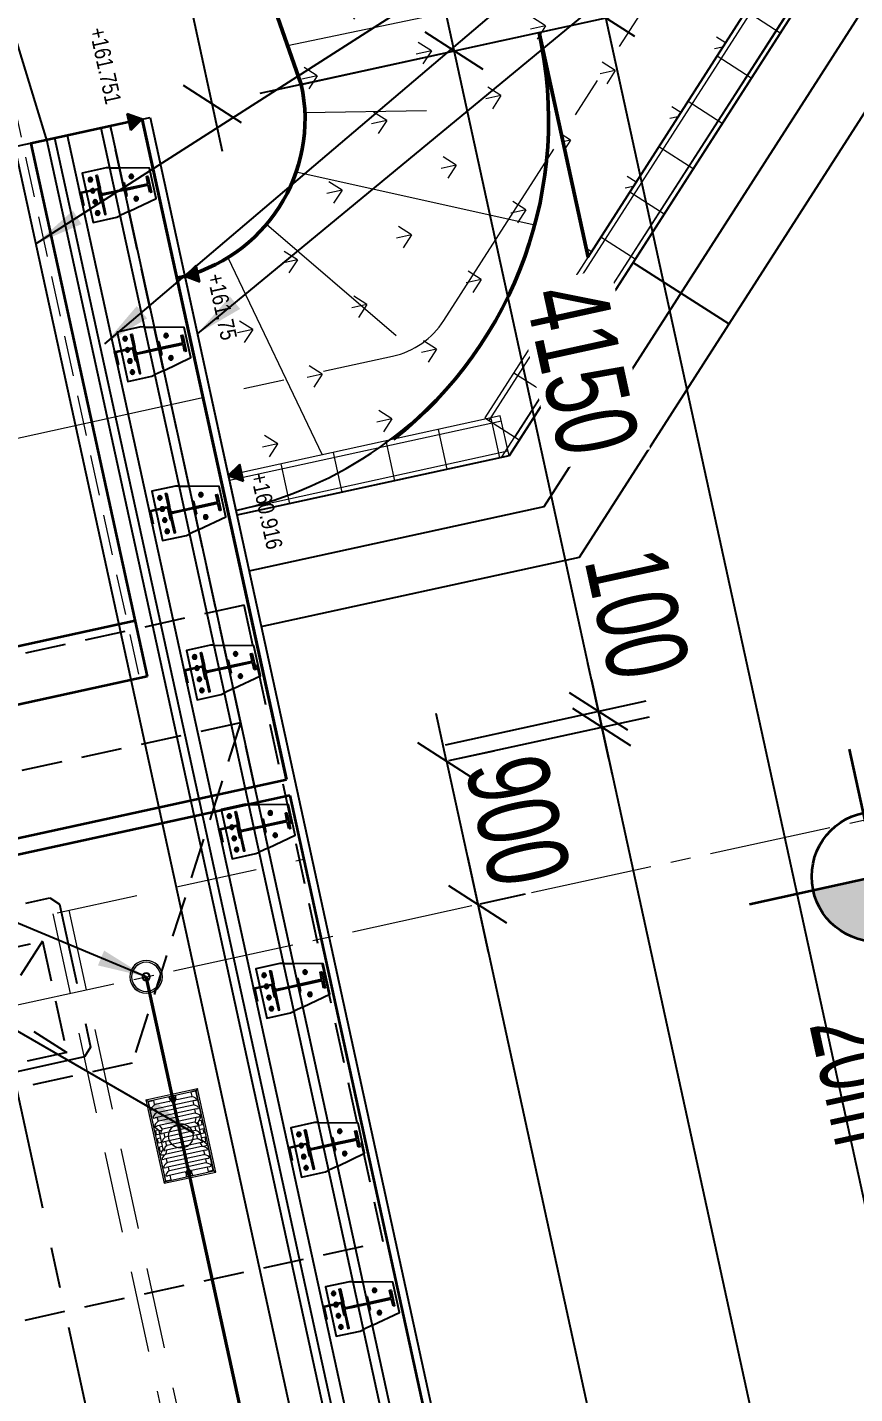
# Model space of a CAD drawing. Header units: metres. Extents: x 8416582 to 8417409, y 5771873 to 5772737.
# Drawn here: x 8416705.96 to 8416711.04, y 5772255.59 to 5772263.98 of the extents above; entities that cross this region are included whole.
import ezdxf
from ezdxf.enums import TextEntityAlignment as Align

# ---------------------------------------------------------------- set-up
doc = ezdxf.new("R2010")
doc.units = ezdxf.units.M
doc.header["$PDSIZE"] = 0.05
for name, pattern in [('CENTER', [2, 1.25, -0.25, 0.25, -0.25]), ('CENTER2', [1.125, 0.75, -0.125, 0.125, -0.125]), ('DASHED', [0.75, 0.5, -0.25]), ('HIDDEN', [0.375, 0.25, -0.125])]:
    doc.linetypes.add(name, pattern=pattern)
for name, color, linetype in [('00RysOpi-T', 2, 'Continuous'), ('AII_M_balustrady', 8, 'Continuous'), ('AII_M_bariery', 8, 'Continuous'), ('AII_M_konstrukcja beton', 3, 'Continuous'), ('AII_M_krawężnik', 9, 'Continuous'), ('AII_M_osie główne', 8, 'CENTER'), ('AII_M_podpory', 1, 'Continuous')]:
    doc.layers.add(name, color=color, linetype=linetype)
for name, color, linetype, lineweight in [('AII_D_skarpa', 62, 'Continuous', 50), ('AII_M_geologia', 1, 'Continuous', 25), ('AII_M_konstrukcja 0.09', 6, 'Continuous', 9), ('AII_M_konstrukcja 0.18', 9, 'Continuous', 18), ('AII_M_konstrukcja 0.25', 1, 'Continuous', 25), ('AII_M_konstrukcja 0.35', 2, 'Continuous', 35), ('AII_M_kreskowanie', 8, 'Continuous', 0), ('AII_M_odwodnienie', 8, 'Continuous', 9), ('AII_M_opisy rzedne', 1, 'Continuous', 25), ('AII_M_opisy wymiary', 1, 'Continuous', 25), ('AII_M_osie glowne', 9, 'CENTER2', 18), ('AII_M_robocza', 42, 'Continuous', 30), ('AII_M_skarpy', 9, 'Continuous', 18), ('AII_M_wymiary', 1, 'Continuous', 25), ('AII_M_wyposazenie', 1, 'Continuous', 25)]:
    doc.layers.add(name, color=color, linetype=linetype, lineweight=lineweight)
doc.layers.add('AII_M_opisy rzedne skarpy', color=6, linetype='Continuous', plot=False)
doc.layers.add('AII_M_przedmiar', color=1, linetype='Continuous', plot=False)
doc.styles.add('CDMSTYLE', font='CDMSIMPL.shx', dxfattribs={"width": 0.7, "bigfont": 'CDMBIGPL.shx'})
doc.linetypes.add('OGRODZENIE1', pattern='A,6.35,-2.54,[133,ltypeshp.shx,S=2.54,R=0,X=-2.54,Y=0],-2.54,25.4', length=36.83)
doc.dimstyles.new('CDM-ME200MM', dxfattribs={"dimscale": 0.2, "dimtxt": 2.5, "dimasz": 1.5, "dimexe": 1.5, "dimexo": 5, "dimgap": 0.5, "dimtad": 1, "dimdec": 0, "dimlfac": 1000, "dimrnd": 1, "dimzin": 9, "dimtxsty": 'CDMSTYLE', "dimblk": 'OBLIQUE', "dimcen": 2.5, "dimdle": 1.5, "dimclrd": 9, "dimclre": 9, "dimclrt": 1, "dimadec": 1, "dimazin": 2, "dimtfac": 1, "dimtdec": 0, "dimtix": 1, "dimtmove": 2, "dimatfit": 3, "dimfxl": 1, "dimtvp": 1, "dimtolj": 1, "dimtzin": 0, "dimlwd": 25, "dimlwe": 25, "dimarcsym": 0})
doc.dimstyles.new('CDM-ME200MM$7', dxfattribs={"dimscale": 0.2, "dimtxt": 2.5, "dimasz": 1.5, "dimexe": 1.5, "dimexo": 5, "dimgap": 0.5, "dimtad": 1, "dimdec": 0, "dimlfac": 1000, "dimrnd": 1, "dimzin": 9, "dimtxsty": 'CDMSTYLE', "dimblk": 'OBLIQUE', "dimcen": 2.5, "dimdle": 1.5, "dimclrd": 9, "dimclre": 9, "dimclrt": 1, "dimadec": 1, "dimazin": 2, "dimtfac": 1, "dimtdec": 0, "dimtix": 1, "dimtmove": 2, "dimatfit": 3, "dimfxl": 1, "dimtvp": 1, "dimtolj": 1, "dimtzin": 0, "dimlwd": 25, "dimlwe": 25, "dimarcsym": 0})

# ---------------------------------------------------------------- blocks, each defined once
blk = doc.blocks.new('_OBLIQUE')
at = {"color": 0, "linetype": 'ByBlock'}
blk.add_line((-0.5, -0.5), (0.5, 0.5), dxfattribs=at)
blk = doc.blocks.new('*D64')
at = {"layer": 'AII_M_opisy wymiary', "color": 9, "lineweight": 25, "transparency": 16777216}
for p, q in [((8416708.5338, 5772259.4703), (8416708.4698, 5772259.7634)), ((8416708.5485, 5772259.4735), (8416708.8269, 5772259.5343)), ((8416708.5338, 5772259.4703), (8416708.7258, 5772258.591)), ((8416708.7258, 5772258.591), (8416708.7898, 5772258.2979)), ((8416708.7405, 5772258.5942), (8416709.0189, 5772258.655))]:
    blk.add_line(p, q, dxfattribs=at)
at = {"layer": 'Defpoints', "color": 0, "lineweight": 25, "transparency": 16777216}
for p in [(8416707.5715, 5772259.2601, 0), (8416708.7258, 5772258.591), (8416707.7636, 5772258.3808)]:
    blk.add_point(p, dxfattribs=at)
at = {"layer": 'AII_M_opisy wymiary', "color": 9, "lineweight": 25, "transparency": 16777216, "xscale": 0.3, "yscale": 0.3, "zscale": 0.3}
for p, rotation in [((8416708.5338, 5772259.4703), 282.3200789319986), ((8416708.7258, 5772258.591), 102.3200789319986)]:
    blk.add_blockref('_OBLIQUE', p, dxfattribs=dict(at, rotation=rotation))
at = {"layer": 'AII_M_opisy wymiary', "color": 1, "lineweight": 25, "transparency": 16777216, "insert": (8416708.9717, 5772259.1053), "char_height": 0.5, "attachment_point": 5, "rotation": 282.32008, "style": 'CDMSTYLE'}
blk.add_mtext('\\A1;900', dxfattribs=at)
blk = doc.blocks.new('*D65')
at = {"layer": 'AII_M_opisy wymiary', "color": 9, "lineweight": 25, "transparency": 16777216}
for p, q in [((8416708.6618, 5772258.8841), (8416714.3375, 5772232.8967)), ((8416708.7405, 5772258.5942), (8416709.0189, 5772258.655)), ((8416714.2882, 5772233.193), (8416714.5666, 5772233.2538))]:
    blk.add_line(p, q, dxfattribs=at)
at = {"layer": 'Defpoints', "color": 0, "lineweight": 25, "transparency": 16777216}
for p in [(8416707.7636, 5772258.3808), (8416714.2735, 5772233.1897), (8416713.3113, 5772232.9796)]:
    blk.add_point(p, dxfattribs=at)
at = {"layer": 'AII_M_opisy wymiary', "color": 9, "lineweight": 25, "transparency": 16777216, "xscale": 0.3, "yscale": 0.3, "zscale": 0.3}
for p, rotation in [((8416708.7258, 5772258.591), 102.3200789319986), ((8416714.2735, 5772233.1897), 282.3200789319986)]:
    blk.add_blockref('_OBLIQUE', p, dxfattribs=dict(at, rotation=rotation))
at = {"layer": 'AII_M_opisy wymiary', "color": 1, "lineweight": 25, "transparency": 16777216, "insert": (8416711.8416, 5772245.9651), "char_height": 0.5, "attachment_point": 5, "rotation": 282.32008, "style": 'CDMSTYLE'}
blk.add_mtext('\\A1;26000', dxfattribs=at)
blk = doc.blocks.new('*D68')
at = {"layer": 'AII_M_opisy wymiary', "color": 9, "lineweight": 25, "transparency": 16777216}
for p, q in [((8416709.4236, 5772259.9717), (8416721.0311, 5772206.8245)), ((8416708.5485, 5772259.4735), (8416709.7807, 5772259.7426)), ((8416720.028, 5772206.9124), (8416721.2602, 5772207.1816))]:
    blk.add_line(p, q, dxfattribs=at)
at = {"layer": 'Defpoints', "color": 0, "lineweight": 25, "transparency": 16777216}
for p in [(8416707.5715, 5772259.2601), (8416720.9671, 5772207.1176), (8416719.051, 5772206.6991)]:
    blk.add_point(p, dxfattribs=at)
at = {"layer": 'AII_M_opisy wymiary', "color": 9, "lineweight": 25, "transparency": 16777216, "xscale": 0.3, "yscale": 0.3, "zscale": 0.3}
for p, rotation in [((8416709.4876, 5772259.6786), 102.3200789319986), ((8416720.9671, 5772207.1176), 282.3200789319986)]:
    blk.add_blockref('_OBLIQUE', p, dxfattribs=dict(at, rotation=rotation))
at = {"layer": 'AII_M_opisy wymiary', "color": 1, "lineweight": 25, "transparency": 16777216, "insert": (8416715.5693, 5772233.4728), "char_height": 0.5, "attachment_point": 5, "rotation": 282.32008, "style": 'CDMSTYLE'}
blk.add_mtext('\\A1;LC=53800', dxfattribs=at)
blk = doc.blocks.new('*D69')
at = {"layer": 'AII_M_opisy wymiary', "color": 9, "lineweight": 25, "transparency": 16777216}
for p, q in [((8416709.4663, 5772259.7763), (8416709.4023, 5772260.0694)), ((8416708.5272, 5772259.5712), (8416709.7594, 5772259.8403)), ((8416709.4663, 5772259.7763), (8416709.4876, 5772259.6786)), ((8416708.5485, 5772259.4735), (8416709.7807, 5772259.7426)), ((8416709.4876, 5772259.6786), (8416709.5517, 5772259.3855))]:
    blk.add_line(p, q, dxfattribs=at)
at = {"layer": 'Defpoints', "color": 0, "lineweight": 25, "transparency": 16777216}
for p in [(8416709.4876, 5772259.6786), (8416707.5502, 5772259.3578, 0), (8416707.5715, 5772259.2601, 0)]:
    blk.add_point(p, dxfattribs=at)
at = {"layer": 'AII_M_opisy wymiary', "color": 9, "lineweight": 25, "transparency": 16777216, "xscale": 0.3, "yscale": 0.3, "zscale": 0.3}
for p, rotation in [((8416709.4663, 5772259.7763), 282.3200789319986), ((8416709.4876, 5772259.6786), 102.3200789319986)]:
    blk.add_blockref('_OBLIQUE', p, dxfattribs=dict(at, rotation=rotation))
at = {"layer": 'AII_M_opisy wymiary', "color": 1, "lineweight": 25, "transparency": 16777216, "insert": (8416709.7035, 5772260.3744), "char_height": 0.5, "attachment_point": 5, "rotation": 282.32008, "style": 'CDMSTYLE'}
blk.add_mtext('\\A1;100', dxfattribs=at)
blk = doc.blocks.new('*D70')
at = {"layer": 'AII_M_opisy wymiary', "color": 9, "lineweight": 25, "transparency": 16777216}
for p, q in [((8416709.5303, 5772259.4832), (8416708.5168, 5772264.1238)), ((8416707.6417, 5772263.6256), (8416708.8739, 5772263.8947)), ((8416708.5272, 5772259.5712), (8416709.7594, 5772259.8403))]:
    blk.add_line(p, q, dxfattribs=at)
at = {"layer": 'Defpoints', "color": 0, "lineweight": 25, "transparency": 16777216}
for p in [(8416708.5808, 5772263.8307), (8416706.6647, 5772263.4122), (8416707.5502, 5772259.3578, 0)]:
    blk.add_point(p, dxfattribs=at)
at = {"layer": 'AII_M_opisy wymiary', "color": 9, "lineweight": 25, "transparency": 16777216, "xscale": 0.3, "yscale": 0.3, "zscale": 0.3}
for p, rotation in [((8416708.5808, 5772263.8307), 102.3200789319986), ((8416709.4663, 5772259.7763), 282.3200789319986)]:
    blk.add_blockref('_OBLIQUE', p, dxfattribs=dict(at, rotation=rotation))
at = {"layer": 'AII_M_opisy wymiary', "color": 1, "lineweight": 25, "transparency": 16777216, "insert": (8416709.3655, 5772261.8782), "char_height": 0.5, "attachment_point": 5, "rotation": 282.32008, "style": 'CDMSTYLE', "bg_fill": 3, "box_fill_scale": 1.1, "bg_fill_color": 256, "bg_fill_true_color": 13158600, "bg_fill_transparency": 0}
blk.add_mtext('\\A1;4150', dxfattribs=at)
blk = doc.blocks.new('WPUST_RZUT')
at = {"layer": 'AII_M_odwodnienie', "color": 0, "lineweight": -2}
for p, q in [((0.262, 0.162), (-0.262, 0.162)), ((-0.262, 0.162), (-0.252, 0.152)), ((-0.262, -0.162), (-0.262, 0.162)), ((0.252, 0.152), (-0.252, 0.152)), ((-0.252, 0.152), (-0.252, 0.1231)), ((-0.252, -0.123), (-0.252, 0.1231)), ((-0.093, 0.1495), (-0.249, 0.1495)), ((-0.249, 0.1495), (-0.249, 0.1175)), ((-0.249, 0.1175), (-0.2255, 0.1175)), ((-0.2215, 0.1135), (-0.2215, 0.023)), ((-0.1945, 0.1303), (-0.1945, -0.1303)), ((-0.1945, 0.1175), (-0.1735, 0.1175)), ((-0.1695, 0.1135), (-0.1695, -0.1135)), ((-0.1425, 0.1303), (-0.1425, -0.1303)), ((-0.1425, 0.1175), (-0.1215, 0.1175)), ((-0.1175, 0.1135), (-0.1175, -0.1135)), ((-0.093, 0.1495), (-0.094, 0.143)), ((-0.0925, 0.142), (-0.094, 0.143)), ((-0.06, 0.1225), (-0.093, 0.1495)), ((-0.0905, 0.1271), (-0.0905, -0.1271)), ((-0.0905, 0.1141), (-0.0679, 0.1038)), ((-0.0655, 0.1435), (-0.0655, 0.131)), ((-0.0405, 0.1435), (-0.0655, 0.1435)), ((-0.0655, 0.1002), (-0.0655, -0.1002)), ((-0.0568, 0.1091), (-0.06, 0.1225)), ((0.056, 0.1225), (-0.06, 0.1225)), ((-0.0385, 0.1435), (-0.0405, 0.1435)), ((-0.0385, 0.1435), (-0.0385, 0.1225)), ((-0.0385, 0.1075), (-0.0385, -0.1075)), ((-0.0175, 0.0975), (-0.0385, 0.0975)), ((-0.0135, 0.1435), (-0.0135, 0.1264)), ((0.0115, 0.1435), (-0.0135, 0.1435)), ((-0.0135, 0.0935), (-0.0135, -0.0935)), ((0.0135, 0.1435), (0.0115, 0.1435)), ((0.0135, 0.1435), (0.0135, 0.1225)), ((0.0135, 0.1075), (0.0135, -0.1075)), ((0.0345, 0.0975), (0.0135, 0.0975)), ((0.0385, 0.1435), (0.0385, 0.1264)), ((0.0635, 0.1435), (0.0385, 0.1435)), ((0.0385, 0.0935), (0.0385, -0.0935)), ((0.056, 0.1225), (0.0541, 0.1148)), ((0.089, 0.1495), (0.056, 0.1225)), ((0.0655, 0.1435), (0.0635, 0.1435)), ((0.0655, 0.1435), (0.0655, 0.1303)), ((0.0655, 0.115), (0.0655, -0.115)), ((0.0655, 0.1045), (0.0848, 0.1133)), ((0.0932, 0.1228), (0.089, 0.1495)), ((0.249, 0.1495), (0.089, 0.1495)), ((0.0905, 0.1097), (0.0905, -0.1097)), ((0.1175, 0.1303), (0.1175, -0.1303)), ((0.1175, 0.1175), (0.1385, 0.1175)), ((0.1425, 0.1135), (0.1425, -0.1135)), ((0.1695, 0.1303), (0.1695, -0.1303)), ((0.1695, 0.1175), (0.1905, 0.1175)), ((0.1945, 0.1135), (0.1945, -0.1135)), ((0.2215, 0.1303), (0.2215, 0.019)), ((0.2215, 0.1175), (0.249, 0.1175)), ((0.249, 0.1495), (0.249, 0.1175)), ((0.252, 0.152), (0.262, 0.162)), ((0.252, -0.152), (0.252, 0.152)), ((0.262, -0.162), (0.262, 0.162)), ((-0.2505, 0.0198), (-0.2499, 0.0203)), ((-0.2505, -0.0198), (-0.2505, 0.0198)), ((-0.2505, 0.0198), (-0.232, 0.0172)), ((-0.2321, 0), (-0.2281, 0.007)), ((-0.2281, -0.007), (-0.2321, 0)), ((-0.2199, 0.007), (-0.2281, 0.007)), ((-0.2159, 0), (-0.2199, 0.007)), ((-0.2159, 0), (-0.2199, -0.007)), ((0.2159, 0), (0.2199, 0.007)), ((0.2199, -0.007), (0.2159, 0)), ((0.2281, 0.007), (0.2199, 0.007)), ((0.224, 0.019), (0.2215, 0.019)), ((0.2321, 0), (0.2281, 0.007)), ((0.2321, 0), (0.2281, -0.007)), ((0.2505, 0.0198), (0.232, 0.0172)), ((0.2505, 0.0198), (0.2499, 0.0203)), ((0.2505, -0.0198), (0.2505, 0.0198)), ((-0.232, -0.0172), (-0.2505, -0.0198)), ((-0.2499, -0.0203), (-0.2505, -0.0198)), ((-0.2281, -0.007), (-0.2199, -0.007)), ((-0.2215, -0.0229), (-0.2215, -0.1135)), ((0.2199, -0.007), (0.2281, -0.007)), ((0.2215, -0.019), (0.224, -0.019)), ((0.2215, -0.019), (0.2215, -0.1303)), ((0.232, -0.0172), (0.2505, -0.0198)), ((0.2499, -0.0203), (0.2505, -0.0198)), ((-0.252, -0.152), (-0.262, -0.162)), ((-0.262, -0.162), (0.262, -0.162)), ((-0.252, -0.152), (-0.252, -0.123)), ((-0.252, -0.152), (0.252, -0.152)), ((-0.249, -0.1175), (-0.2255, -0.1175)), ((-0.249, -0.1495), (-0.249, -0.1175)), ((-0.093, -0.1495), (-0.249, -0.1495)), ((-0.1945, -0.1175), (-0.1735, -0.1175)), ((-0.1425, -0.1175), (-0.1215, -0.1175)), ((-0.094, -0.143), (-0.0925, -0.142)), ((-0.093, -0.1495), (-0.094, -0.143)), ((-0.06, -0.1225), (-0.093, -0.1495)), ((-0.0905, -0.1141), (-0.0679, -0.1038)), ((-0.0655, -0.131), (-0.0655, -0.1435)), ((-0.0405, -0.1435), (-0.0655, -0.1435)), ((-0.0568, -0.1091), (-0.06, -0.1225)), ((0.056, -0.1225), (-0.06, -0.1225)), ((-0.0385, -0.1435), (-0.0405, -0.1435)), ((-0.0175, -0.0975), (-0.0385, -0.0975)), ((-0.0385, -0.1225), (-0.0385, -0.1435)), ((-0.0135, -0.1264), (-0.0135, -0.1435)), ((0.0115, -0.1435), (-0.0135, -0.1435)), ((0.0135, -0.1435), (0.0115, -0.1435)), ((0.0345, -0.0975), (0.0135, -0.0975)), ((0.0135, -0.1225), (0.0135, -0.1435)), ((0.0385, -0.1264), (0.0385, -0.1435)), ((0.0635, -0.1435), (0.0385, -0.1435)), ((0.056, -0.1225), (0.0541, -0.1148)), ((0.089, -0.1495), (0.056, -0.1225)), ((0.0655, -0.1435), (0.0635, -0.1435)), ((0.0655, -0.1045), (0.0848, -0.1133)), ((0.0655, -0.1303), (0.0655, -0.1435)), ((0.0932, -0.1228), (0.089, -0.1495)), ((0.249, -0.1495), (0.089, -0.1495)), ((0.1175, -0.1175), (0.1385, -0.1175)), ((0.1695, -0.1175), (0.1905, -0.1175)), ((0.2215, -0.1175), (0.249, -0.1175)), ((0.249, -0.1495), (0.249, -0.1175)), ((0.262, -0.162), (0.252, -0.152))]:
    blk.add_line(p, q, dxfattribs=at)
at = {"layer": 'AII_M_odwodnienie', "color": 0, "lineweight": -2, "flags": 128}
for points in [[(-0.2223, 0.1159), (-0.2217, 0.1147), (-0.2215, 0.1135)], [(-0.1703, 0.1159), (-0.1697, 0.1147), (-0.1695, 0.1135)], [(-0.1183, 0.1159), (-0.1177, 0.1147), (-0.1175, 0.1135)], [(-0.0905, 0.1271), (-0.0906, 0.1311), (-0.0909, 0.1357), (-0.0913, 0.1385), (-0.0917, 0.1402), (-0.0923, 0.1418), (-0.0925, 0.142)], [(-0.0679, 0.1038), (-0.0667, 0.103), (-0.066, 0.1021)], [(-0.066, 0.1021), (-0.0656, 0.1009), (-0.0655, 0.1002)], [(-0.0144, 0.096), (-0.0137, 0.0949), (-0.0135, 0.0935)], [(0.0376, 0.096), (0.0383, 0.0949), (0.0385, 0.0935)], [(0.0635, 0.1238), (0.0586, 0.1196), (0.0541, 0.1148)], [(0.0655, 0.115), (0.0653, 0.119), (0.0651, 0.121), (0.0649, 0.1221), (0.0647, 0.1228), (0.0644, 0.1235), (0.0642, 0.1237), (0.064, 0.1239), (0.0639, 0.1239), (0.0637, 0.1239), (0.0636, 0.1239), (0.0635, 0.1238)], [(0.0932, 0.1228), (0.0905, 0.1159), (0.0893, 0.1126)], [(0.1417, 0.1159), (0.1423, 0.1147), (0.1425, 0.1135)], [(0.1937, 0.1159), (0.1943, 0.1147), (0.1945, 0.1135)], [(-0.2499, 0.0203), (-0.2358, 0.0185), (-0.2303, 0.0178)], [(0.2499, 0.0203), (0.2358, 0.0185), (0.2303, 0.0178)], [(-0.2303, -0.0178), (-0.2358, -0.0185), (-0.2499, -0.0203)], [(0.2303, -0.0178), (0.2358, -0.0185), (0.2499, -0.0203)], [(-0.2215, -0.1135), (-0.2217, -0.1148), (-0.2223, -0.1159)], [(-0.1695, -0.1135), (-0.1697, -0.1148), (-0.1703, -0.1159)], [(-0.1175, -0.1135), (-0.1177, -0.1148), (-0.1183, -0.1159)], [(-0.0925, -0.142), (-0.0923, -0.1417), (-0.0918, -0.1408), (-0.0913, -0.1387), (-0.091, -0.1366), (-0.0906, -0.1319), (-0.0905, -0.1271)], [(-0.066, -0.1021), (-0.0669, -0.1032), (-0.0679, -0.1038)], [(-0.0655, -0.1002), (-0.0657, -0.1014), (-0.066, -0.1021)], [(-0.0135, -0.0935), (-0.0137, -0.0948), (-0.0144, -0.096)], [(0.0385, -0.0935), (0.0383, -0.0948), (0.0376, -0.096)], [(0.0541, -0.1148), (0.0585, -0.1195), (0.0635, -0.1238)], [(0.0635, -0.1238), (0.0636, -0.1239), (0.0638, -0.1239), (0.0639, -0.1239), (0.0641, -0.1238), (0.0643, -0.1236), (0.0647, -0.1228), (0.0651, -0.1208), (0.0654, -0.1187), (0.0655, -0.115)], [(0.0893, -0.1126), (0.0905, -0.1159), (0.0932, -0.1228)], [(0.1425, -0.1135), (0.1423, -0.1148), (0.1417, -0.1159)], [(0.1945, -0.1135), (0.1943, -0.1148), (0.1937, -0.1159)]]:
    blk.add_lwpolyline(points, dxfattribs=at)
at = {"layer": 'AII_M_odwodnienie', "color": 0, "lineweight": -2}
for centre, radius in [((-0.224, 0), 0.013), ((-0.224, 0), 0.012), ((0, 0), 0.075), ((0.224, 0), 0.012)]:
    blk.add_circle(centre, radius, dxfattribs=at)
for centre, radius, start, end in [((-0.0674, 0.1309), 0.00195, 251.69834, 2.87413), ((-0.0497, 0.0903), 0.0201, 110.63967, 144.03936), ((-0.0175, 0.1263), 0.00398, 286.3143, 0.63687), ((0.0345, 0.1263), 0.00398, 286.31436, 0.63683), ((0.0865, 0.1096), 0.0041, 47.8922, 114.44435), ((0.0864, 0.1097), 0.00414, 359.99996, 45.16763), ((-0.224, 0), 0.019, 90, 270), ((-0.224, 0), 0.00702, 150, 210), ((-0.224, 0), 0.00702, 90, 150), ((-0.2254, 0.0229), 0.00394, 274.13264, 0.80381), ((-0.224, 0), 0.00702, 30, 90), ((-0.224, 0), 0.00702, 330, 30), ((0.224, 0), 0.013, 110.25649, 249.74351), ((0.224, 0), 0.00702, 150, 210), ((0.224, 0), 0.00702, 90, 150), ((0.224, 0), 0.013, 249.74775, 110.25225), ((0.224, 0), 0.019, 270, 90), ((0.224, 0), 0.00702, 30, 90), ((0.224, 0), 0.00702, 330, 30), ((-0.224, 0), 0.00702, 210, 270), ((-0.2255, -0.0229), 0.00396, 359.47528, 85.58828), ((-0.224, 0), 0.00702, 270, 330), ((0.224, 0), 0.00702, 210, 270), ((0.224, 0), 0.00702, 270, 330), ((-0.0675, -0.131), 0.002, 358.54515, 105.17526), ((-0.0502, -0.0909), 0.0194, 215.2928, 250.02817), ((-0.0173, -0.1262), 0.00378, 357.52302, 78.28931), ((0.0347, -0.1262), 0.00378, 357.52299, 78.28936), ((0.0865, -0.1096), 0.0041, 245.5739, 312.08954), ((0.0864, -0.1097), 0.00413, 314.80961, 0.0228)]:
    blk.add_arc(centre, radius, start, end, dxfattribs=at)
for centre, major_axis, ratio, start_param, end_param in [((-0.2255, 0.1135), (0.00356, -0.00189), 0.986478, 1.130171, 2.065083), ((-0.1965, -0.3697), (0, 0.5128), 0.15625, 0, 0.327274), ((-0.1965, 0.1303), (0, 0.0128), 0.15625, 4.712389, 6.283185), ((-0.1735, 0.1135), (0.00356, -0.00189), 0.986478, 1.130171, 2.065083), ((-0.1445, -0.3697), (0, 0.5128), 0.15625, 0, 0.327274), ((-0.1445, 0.1303), (0, 0.0128), 0.15625, 4.712389, 6.283185), ((-0.1215, 0.1135), (0.00356, -0.00189), 0.986478, 1.130171, 2.065083), ((-0.0925, -0.3697), (0, 0.5128), 0.15625, 0.0189, 0.327274), ((-0.0405, -0.2831), (0, 0.4006), 0.2, 0, 0.204754), ((-0.0405, 0.1075), (0, 0.01), 0.2, 4.712389, 6.283185), ((-0.0174, 0.0935), (0.0035, -0.00201), 0.982703, 1.213284, 2.099289), ((0.0115, -0.2831), (0, 0.4006), 0.2, 0, 0.328812), ((0.0115, 0.1075), (0, 0.01), 0.2, 4.712389, 6.283185), ((0.0346, 0.0935), (0.0035, -0.00201), 0.982703, 1.213284, 2.099289), ((0.0635, -0.2831), (0, 0.4006), 0.2, 0.11706, 0.328812), ((0.1155, -0.3697), (0, 0.5128), 0.15625, 0, 0.282384), ((0.1155, 0.1303), (0, 0.0128), 0.15625, 4.712389, 6.283185), ((0.1385, 0.1135), (0.00356, -0.00189), 0.986478, 1.130171, 2.065083), ((0.1675, -0.3697), (0, 0.5128), 0.15625, 0, 0.327274), ((0.1675, 0.1303), (0, 0.0128), 0.15625, 4.712389, 6.283185), ((0.1905, 0.1135), (0.00356, -0.00189), 0.986478, 1.130171, 2.065083), ((0.2195, -0.3697), (0, 0.5128), 0.15625, 0, 0.327274), ((0.2195, 0.1303), (0, 0.0128), 0.15625, 4.712389, 6.283185), ((-0.2255, -0.1135), (0.00356, 0.00189), 0.986478, 4.218103, 5.153014), ((-0.1965, 0.3697), (0, 0.5128), 0.15625, 2.814318, 3.141593), ((-0.1965, -0.1303), (0, 0.0128), 0.15625, 3.141593, 4.712389), ((-0.1735, -0.1135), (0.00356, 0.00189), 0.986478, 4.218103, 5.153014), ((-0.1445, 0.3697), (0, 0.5128), 0.15625, 2.814318, 3.141593), ((-0.1445, -0.1303), (0, 0.0128), 0.15625, 3.141593, 4.712389), ((-0.1215, -0.1135), (0.00356, 0.00189), 0.986478, 4.218103, 5.153014), ((-0.0925, 0.3697), (0, 0.5128), 0.15625, 2.814318, 3.122692), ((-0.0405, 0.2831), (0, 0.4006), 0.2, 2.936839, 3.141593), ((-0.0405, -0.1075), (0, 0.01), 0.2, 3.141593, 4.712389), ((-0.0174, -0.0935), (0.0035, 0.00201), 0.982703, 4.183896, 5.069901), ((0.0115, 0.2831), (0, 0.4006), 0.2, 2.812781, 3.141593), ((0.0115, -0.1075), (0, 0.01), 0.2, 3.141593, 4.712389), ((0.0346, -0.0935), (0.0035, 0.00201), 0.982703, 4.183896, 5.069901), ((0.0635, 0.2831), (0, 0.4006), 0.2, 2.812781, 3.024533), ((0.1155, 0.3697), (0, 0.5128), 0.15625, 2.859208, 3.141593), ((0.1155, -0.1303), (0, 0.0128), 0.15625, 3.141593, 4.712389), ((0.1385, -0.1135), (0.00356, 0.00189), 0.986478, 4.218103, 5.153014), ((0.1675, 0.3697), (0, 0.5128), 0.15625, 2.814318, 3.141593), ((0.1675, -0.1303), (0, 0.0128), 0.15625, 3.141593, 4.712389), ((0.1905, -0.1135), (0.00356, 0.00189), 0.986478, 4.218103, 5.153014), ((0.2195, 0.3697), (0, 0.5128), 0.15625, 2.814318, 3.141593), ((0.2195, -0.1303), (0, 0.0128), 0.15625, 3.141593, 4.712389)]:
    blk.add_ellipse(centre, major_axis=major_axis, ratio=ratio, start_param=start_param, end_param=end_param, dxfattribs=at)
blk = doc.blocks.new('Sączek')
at = {"layer": 'AII_M_odwodnienie', "color": 0}
for radius in [0.1, 0.1, 0.0894, 0.025, 0.02]:
    blk.add_circle((0, 0), radius, dxfattribs=at)
blk = doc.blocks.new('BarPor_h1_1G')
at = {"layer": 'AII_M_bariery', "linetype": 'Continuous', "ltscale": 0.01}
for p, q in [((50, 430), (-50, 430)), ((-50, 430), (-50, 420)), ((-50, 420), (-5, 420)), ((-5, 420), (-5, 280)), ((5, 280), (5, 420)), ((50, 422), (50, 430))]:
    blk.add_line(p, q, dxfattribs=at)
at = {"layer": 'AII_M_bariery', "linetype": 'Continuous'}
for p, q in [((-70, 315.1), (-70, 344.9)), ((70, 315.1), (70, 344.9)), ((-84.9, 330), (-55.1, 330)), ((-41, 272.5), (-41, 280)), ((-41, 280), (41, 280)), ((-11.5, 272.5), (-41, 272.5)), ((-2.5, 189.1), (-2.5, 263.5)), ((2.5, 263.5), (2.5, 189.1)), ((41, 272.5), (11.5, 272.5)), ((41, 280), (41, 272.5)), ((55.1, 330), (84.9, 330)), ((-2.5, 136.5), (-2.5, 189.1)), ((2.5, 189.1), (2.5, 136.5)), ((-105, 65.1), (-105, 94.9)), ((-41, 120), (-41, 127.5)), ((-41, 127.5), (-11.5, 127.5)), ((41, 120), (-41, 120)), ((-35, 65.1), (-35, 94.9)), ((11.5, 127.5), (41, 127.5)), ((35, 65.1), (35, 94.9)), ((41, 127.5), (41, 120)), ((105, 65.1), (105, 94.9)), ((-119.9, 80), (-90.1, 80)), ((-49.9, 80), (-20.1, 80)), ((20.1, 80), (49.9, 80)), ((90.1, 80), (119.9, 80))]:
    blk.add_line(p, q, dxfattribs=at)
at = {"layer": 'AII_M_bariery', "linetype": 'HIDDEN'}
blk.add_line((2.5, 280), (2.5, 280), dxfattribs=at)
at = {"layer": 'AII_M_bariery', "linetype": 'Continuous'}
for points in [[(-136, 272.5), (-95, 450), (95, 450), (136, 272.5)], [(149.7, 212.5), (155, 190), (155, 40), (-155, 40), (-155, 190), (-149.8, 212.5)], [(-41, 120), (-123, 120), (-123, 127.5), (-41, 127.5)], [(-41, 6), (-41, 0), (41, 0), (41, 120), (-41, 120), (-41, 114), (35, 114), (35, 6), (-41, 6)], [(41, 120), (123, 120), (123, 127.5), (41, 127.5)]]:
    blk.add_lwpolyline(points, dxfattribs=at)
at = {"layer": 'AII_M_bariery', "linetype": 'Continuous', "ltscale": 0.01}
blk.add_lwpolyline([(5, 290), (5, 420), (50, 420), (50, 430), (-50, 430), (-50, 422)], dxfattribs=at)
at = {"layer": 'AII_M_bariery', "linetype": 'HIDDEN', "ltscale": 0.01}
for points in [[(-136, 272.5), (-149.8, 212.5)], [(149.7, 212.5), (136, 272.5)]]:
    blk.add_lwpolyline(points, dxfattribs=at)
at = {"layer": 'AII_M_bariery', "linetype": 'Continuous'}
for centre in [(-70, 330), (70, 330), (-105, 80), (-35, 80), (35, 80), (105, 80)]:
    blk.add_circle(centre, 12.2, dxfattribs=at)
for centre, start, end in [((-11.5, 263.5), 0, 90), ((11.5, 263.5), 90, 180), ((-11.5, 136.5), 270, 360), ((11.5, 136.5), 180, 270)]:
    blk.add_arc(centre, 9, start, end, dxfattribs=at)
blk = doc.blocks.new('*U84')
at = {"layer": 'AII_M_wymiary', "xscale": 0.001, "yscale": 0.001, "zscale": 0.001, "rotation": 162.3831513499083}
blk.add_blockref('BarPor_h1_1G', (0.0681, 0.2144), dxfattribs=at)
blk = doc.blocks.new('*U85')
at = {"layer": 'AII_M_robocza', "color": 0, "linetype": 'ByBlock', "lineweight": -2, "transparency": 16777216}
for p in [(0, 0), (0.9533, -0.3021), (1.9066, -0.6042), (2.8598, -0.9063), (3.8131, -1.2084), (4.7664, -1.5105), (5.7197, -1.8126), (6.6729, -2.1147)]:
    blk.add_blockref('*U84', p, dxfattribs=at)
blk = doc.blocks.new('*D123')
at = {"layer": 'AII_M_wymiary', "color": 9, "lineweight": 25, "transparency": 16777216}
for p, q in [((8416707.1589, 5772263.2131), (8416705.3584, 5772271.457)), ((8416707.6417, 5772263.6256), (8416707.388, 5772263.5702))]:
    blk.add_line(p, q, dxfattribs=at)
blk.add_solid([(8416705.4072, 5772271.4677), (8416705.3095, 5772271.4464), (8416705.2944, 5772271.7501)], dxfattribs=at)
at = {"layer": 'Defpoints', "color": 0, "lineweight": 25, "transparency": 16777216}
for p in [(8416706.0923, 5772271.9244), (8416705.2944, 5772271.7501), (8416706.6647, 5772263.4122, 0)]:
    blk.add_point(p, dxfattribs=at)
at = {"layer": 'AII_M_wymiary', "color": 9, "lineweight": 25, "transparency": 16777216, "xscale": 0.3, "yscale": 0.3, "zscale": 0.3, "rotation": 282.3200787248642}
blk.add_blockref('_OBLIQUE', (8416707.0949, 5772263.5062), dxfattribs=at)
at = {"layer": 'AII_M_wymiary', "color": 1, "transparency": 16777216, "insert": (8416706.65, 5772267.5741), "char_height": 0.5, "attachment_point": 5, "rotation": 282.32008, "style": 'CDMSTYLE'}
blk.add_mtext('\\A1;bariera wg opr.drogowego', dxfattribs=at)
blk = doc.blocks.new('ODWIERT2')
at = {"layer": 'AII_M_geologia', "linetype": 'Continuous', "lineweight": 0}
h = blk.add_hatch(color=0, dxfattribs=at)
h.dxf.hatch_style = 1
h.paths.add_polyline_path([(0, 2, 0.414214), (-2, 0), (0, 0)])
h.paths.add_polyline_path([(2, 0), (0, 0), (0, -2, 0.414214)])
at = {"layer": 'AII_M_geologia', "color": 0, "linetype": 'Continuous', "lineweight": 35}
for p, q in [((0, 4), (0, -4)), ((-4, 0), (4, 0))]:
    blk.add_line(p, q, dxfattribs=at)
blk.add_circle((0, 0), 2, dxfattribs=at)
at = {"layer": 'AII_M_geologia', "color": 0, "lineweight": -2, "style": 'CDMSTYLE', "width": 0.6}
blk.add_attdef('RODZAJ', text='', height=1.25, dxfattribs=at).set_placement((-1, 2), align=Align.BOTTOM_RIGHT)
blk.add_attdef('NUMER', text='', height=2.5, dxfattribs=at).set_placement((4, 0), align=Align.BOTTOM_LEFT)
blk.add_attdef('GLEBOKOSC', text='', height=2.5, dxfattribs=at).set_placement((4, -0.5), align=Align.TOP_LEFT)
at = {"layer": 'AII_M_geologia', "color": 0, "lineweight": -2, "style": 'CDMSTYLE', "width": 0.6, "flags": 1}
blk.add_attdef('WYKONANO', text='', height=2.5, dxfattribs=at).set_placement((4, -3.833), align=Align.TOP_LEFT)
blk = doc.blocks.new('*U201')
at = {"color": 0, "linetype": 'ByBlock', "lineweight": -2, "ltscale": 0.5}
for p, q in [((-0.095, 0), (-0.095, 13.9518)), ((-0.095, 0), (-0.095, 13.9518)), ((0.095, 0), (0.095, 13.9518)), ((0.095, 0), (0.095, 13.9518)), ((-0.125, 2.97), (0.125, 2.97)), ((-0.125, 2.64), (0.125, 2.64)), ((-0.125, 2.31), (0.125, 2.31)), ((-0.125, 1.98), (0.125, 1.98)), ((-0.125, 1.65), (0.125, 1.65)), ((-0.125, 1.32), (0.125, 1.32)), ((-0.125, 0.99), (0.125, 0.99)), ((-0.125, 0.66), (0.125, 0.66)), ((-0.125, 0.33), (0.125, 0.33))]:
    blk.add_line(p, q, dxfattribs=at)
at = {"color": 0, "linetype": 'ByBlock', "lineweight": -2, "ltscale": 0.5, "extrusion": (-3.44503e-16, 1, -7.39557e-32)}
blk.add_line((-0.125, 0.33), (0.125, 0.33), dxfattribs=at)
at = {"color": 0, "linetype": 'ByBlock', "lineweight": -2, "ltscale": 0.5, "extrusion": (2.83275e-16, 3.19582e-32, -1)}
blk.add_line((-0.125, 0.33), (0.125, 0.33), dxfattribs=at)
at = {"color": 0, "linetype": 'ByBlock', "lineweight": -2, "ltscale": 0.5}
blk.add_lwpolyline([(-0.125, 0), (0.125, 0), (0.125, 13.9518), (-0.125, 13.9518)], close=True, dxfattribs=at)
blk = doc.blocks.new('*U371')
at = {"color": 0, "linetype": 'ByBlock', "lineweight": -2, "ltscale": 0.5}
for p, q in [((-0.095, 0), (-0.095, 1.71)), ((-0.095, 0), (-0.095, 1.71)), ((0.095, 0), (0.095, 1.71)), ((0.095, 0), (0.095, 1.71)), ((-0.125, 1.65), (0.125, 1.65)), ((-0.125, 1.32), (0.125, 1.32)), ((-0.125, 0.99), (0.125, 0.99)), ((-0.125, 0.66), (0.125, 0.66)), ((-0.125, 0.33), (0.125, 0.33))]:
    blk.add_line(p, q, dxfattribs=at)
at = {"color": 0, "linetype": 'ByBlock', "lineweight": -2, "ltscale": 0.5, "extrusion": (-3.44503e-16, 1, -7.39557e-32)}
blk.add_line((-0.125, 0.33), (0.125, 0.33), dxfattribs=at)
at = {"color": 0, "linetype": 'ByBlock', "lineweight": -2, "ltscale": 0.5, "extrusion": (2.83275e-16, 3.19582e-32, -1)}
blk.add_line((-0.125, 0.33), (0.125, 0.33), dxfattribs=at)
at = {"color": 0, "linetype": 'ByBlock', "lineweight": -2, "ltscale": 0.5}
blk.add_lwpolyline([(-0.125, 0), (0.125, 0), (0.125, 1.71), (-0.125, 1.71)], close=True, dxfattribs=at)
blk = doc.blocks.new('WD-68_podpory_rzut')
at = {"layer": 'AII_M_konstrukcja 0.18', "linetype": 'HIDDEN'}
blk.add_lwpolyline([(-7.7, 1.275), (-1.8, 1.275), (-1.8, -9.275), (-7.7, -9.275)], close=True, dxfattribs=at)
at = {"layer": 'AII_M_konstrukcja 0.25', "linetype": 'HIDDEN'}
for points in [[(-2.1, -10), (1.9, -10), (1.9, 2), (-2.1, 2)], [(-5.15, -9.825), (-1, -9.825), (-1, 1.825), (-5.15, 1.825), (-5.15, 1.325), (-1.8, 1.325), (-1.8, -9.325), (-5.15, -9.325)]]:
    blk.add_lwpolyline(points, close=True, dxfattribs=at)
for points in [[(-1.4, 1.825), (-1.4, -9.825)], [(-1.4, 1.825), (0.5, 0.728), (0.5, -8.728), (-1.4, -9.825)], [(-2.15, -9.325), (-2.15, 1.325)]]:
    blk.add_lwpolyline(points, dxfattribs=at)
at = {"layer": 'AII_M_konstrukcja 0.25', "linetype": 'DASHED'}
blk.add_lwpolyline([(0.35, -0.5), (-0.55, -0.5), (-0.6, -0.45), (-0.6, 0.45), (-0.55, 0.5), (0.35, 0.5), (0.4, 0.45), (0.4, -0.45)], close=True, dxfattribs=at)
blk = doc.blocks.new('*D214')
at = {"layer": 'AII_M_opisy wymiary', "color": 9, "lineweight": 25, "transparency": 16777216}
for p, q in [((8416722.8691, 5772202.8757), (8416709.448, 5772264.3272)), ((8416707.4463, 5772263.5829), (8416709.8051, 5772264.0981)), ((8416720.9348, 5772202.7603), (8416723.0982, 5772203.2328))]:
    blk.add_line(p, q, dxfattribs=at)
at = {"layer": 'Defpoints', "color": 0, "lineweight": 25, "transparency": 16777216}
for p in [(8416709.512, 5772264.0341), (8416706.4693, 5772263.3696, 0), (8416719.9578, 5772202.5469)]:
    blk.add_point(p, dxfattribs=at)
at = {"layer": 'AII_M_opisy wymiary', "color": 9, "lineweight": 25, "transparency": 16777216, "xscale": 0.3, "yscale": 0.3, "zscale": 0.3}
for p, rotation in [((8416709.512, 5772264.0341), 102.3200789319986), ((8416722.8051, 5772203.1688), 282.3200789319986)]:
    blk.add_blockref('_OBLIQUE', p, dxfattribs=dict(at, rotation=rotation))
at = {"layer": 'AII_M_opisy wymiary', "color": 1, "transparency": 16777216, "insert": (8416716.5005, 5772233.6761), "char_height": 0.5, "attachment_point": 5, "rotation": 282.32008, "style": 'CDMSTYLE'}
blk.add_mtext('\\A1;62300', dxfattribs=at)
blk = doc.blocks.new('00kota4')
at = {"linetype": 'Continuous', "lineweight": 25}
blk.add_hatch(color=0, dxfattribs=at).paths.add_polyline_path([(-1.04, 1.66), (0, 0), (1.08, 1.66)])
at = {"color": 0, "linetype": 'Continuous', "lineweight": 25}
for p, q in [((0, 0), (-1.04, 1.66)), ((1.08, 1.66), (-1.04, 1.66)), ((0, 0), (1.08, 1.66))]:
    blk.add_line(p, q, dxfattribs=at)
at = {"color": 0, "linetype": 'Continuous', "lineweight": 25, "style": 'CDMSTYLE', "width": 0.85}
blk.add_attdef('%%P000.000', (0.49, 2.69), '', height=2, dxfattribs=at)

msp = doc.modelspace()

# ---------------------------------------------------------------- hatches: boundary and pattern name
at = {"layer": 'AII_M_kreskowanie'}
h = msp.add_hatch(dxfattribs=at)
h.set_pattern_fill('GRASS', color=256, scale=0.02, angle=-180)
h.set_pattern_definition([(192.3201, (8416672.3708, 5772223.59705), (-0.2742923, -0.4275836), [0.09525, -0.6231705]), (147.3201, (8416672.3708, 5772223.59705), (-0.2742923, -0.4275836), [0.09525, -0.41275]), (237.3201, (8416672.3708, 5772223.59705), (0.4275836, -0.2742923), [0.09525, -0.41275])])
edge = h.paths.add_edge_path()
edge.add_arc((8416706.719, 5772263.3983), 2.4448, 282.3173, 372.9097)
edge.add_line((8416709.1021, 5772263.9446), (8416709.4032, 5772262.5655))
edge.add_line((8416709.4032, 5772262.5655), (8416716.3028, 5772273.3209))
edge.add_line((8416716.3028, 5772273.3209), (8416716.2578, 5772273.6262))
edge.add_line((8416716.2578, 5772273.6262), (8416705.2653, 5772271.2254))
edge.add_line((8416705.2653, 5772271.2254), (8416705.7395, 5772269.0544))
edge.add_line((8416705.7395, 5772269.0544), (8416707.6386, 5772263.6344))
edge.add_arc((8416706.6659, 5772263.4106), 0.9981, -74.855, 12.95978, ccw=False)
edge.add_line((8416706.9266, 5772262.4472), (8416707.2406, 5772261.0098))

# ---------------------------------------------------------------- linework, layer by layer
at = {"layer": 'AII_D_skarpa'}
msp.add_lwpolyline([(8416707.6416, 5772263.6256), (8416705.7395, 5772269.0544)], dxfattribs=at)
at = {"layer": 'AII_D_skarpa', "elevation": 0}
msp.add_lwpolyline([(8416709.1021, 5772263.9446), (8416709.4032, 5772262.5655)], dxfattribs=at)
at = {"layer": 'AII_D_skarpa'}
for centre, radius, start, end in [((8416706.6647, 5772263.4079), 2.4957, 308.18447, 12.41774), ((8416706.6647, 5772263.4122), 1, 282.32011, 12.32011)]:
    msp.add_arc(centre, radius, start, end, dxfattribs=at)
at = {"layer": 'AII_M_balustrady', "linetype": 'OGRODZENIE1', "ltscale": 0.05}
msp.add_lwpolyline([(8416707.3216, 5772260.6385), (8416709.1339, 5772261.0343), (8416716.3449, 5772272.2753)], dxfattribs=at)
at = {"layer": 'AII_M_bariery'}
for points in [[(8416719.7644, 5772202.5047), (8416706.4712, 5772263.37)], [(8416719.4205, 5772202.4296), (8416706.1274, 5772263.2949)], [(8416719.4986, 5772202.4467), (8416706.2055, 5772263.3119)], [(8416719.7058, 5772202.4919), (8416706.4126, 5772263.3572)]]:
    msp.add_lwpolyline(points, dxfattribs=at)
at = {"layer": 'AII_M_konstrukcja 0.09', "linetype": 'DASHED', "elevation": 0}
msp.add_lwpolyline([(8416695.8844, 5772256.2982), (8416707.6569, 5772258.8693)], dxfattribs=at)
at = {"layer": 'AII_M_konstrukcja 0.09', "linetype": 'DASHED'}
for points in [[(8416717.4269, 5772206.7538), (8416706.1181, 5772258.5333)], [(8416717.5246, 5772206.7751), (8416706.2158, 5772258.5546)]]:
    msp.add_lwpolyline(points, dxfattribs=at)
at = {"layer": 'AII_M_konstrukcja 0.25', "color": 1, "lineweight": 25}
msp.add_lwpolyline([(8416707.3963, 5772260.2967), (8416709.3502, 5772260.7234), (8416716.6395, 5772272.0864), (8416716.0503, 5772272.4643), (8416708.9176, 5772261.3453), (8416707.247, 5772260.9805)], dxfattribs=at)
at = {"layer": 'AII_M_konstrukcja 0.35'}
for p, q in [((8416706.6647, 5772263.4122, 0), (8416705.9808, 5772263.2629, 0)), ((8416706.6647, 5772263.4122), (8416707.5502, 5772259.3578)), ((8416707.5502, 5772259.3578, 0), (8416706.6647, 5772263.4122, 0)), ((8416705.9808, 5772263.2629, 0), (8416706.6956, 5772259.99, 0)), ((8416706.6956, 5772259.99, 0), (8416696.2909, 5772257.7176, 0)), ((8416695.7777, 5772256.7867, 0), (8416707.3548, 5772259.3151, 0)), ((8416707.5715, 5772259.2601, 0), (8416695.799, 5772256.689, 0)), ((8416707.5715, 5772259.2601), (8416719.051, 5772206.6991))]:
    msp.add_line(p, q, dxfattribs=at)
at = {"layer": 'AII_M_konstrukcja 0.35', "elevation": 0}
for points in [[(8416706.6209, 5772260.332), (8416696.2162, 5772258.0595)], [(8416707.3548, 5772259.3151), (8416707.5502, 5772259.3578)]]:
    msp.add_lwpolyline(points, dxfattribs=at)
at = {"layer": 'AII_M_krawężnik', "color": 1}
for p, q in [((8416719.1747, 5772202.3833), (8416705.8831, 5772263.2415)), ((8416719.3716, 5772202.4189), (8416706.0785, 5772263.2842))]:
    msp.add_line(p, q, dxfattribs=at)
msp.add_lwpolyline([(8416706.0806, 5772263.2772), (8416704.323, 5772269.0335), (8416704.1312, 5772268.9768), (8416705.8847, 5772263.2345)], dxfattribs=at)
at = {"layer": 'AII_M_kreskowanie'}
msp.add_lwpolyline([(8416716.2578, 5772273.6262), (8416716.6395, 5772272.0864), (8416716.0503, 5772272.4643), (8416708.8687, 5772261.3347), (8416707.247, 5772260.9805), (8416706.9266, 5772262.4472, 0.399633), (8416707.6416, 5772263.6256), (8416705.7395, 5772269.0544), (8416705.2653, 5772271.2254)], format="xyb", close=True, dxfattribs=at)
at = {"layer": 'AII_M_odwodnienie', "linetype": 'CENTER', "const_width": 0.02}
msp.add_lwpolyline([(8416717.7843, 5772207.3436), (8416706.6889, 5772258.1461)], dxfattribs=at)
at = {"layer": 'AII_M_opisy rzedne', "color": 1, "lineweight": 25, "elevation": 0}
msp.add_lwpolyline([(8416706.0785, 5772263.2842), (8416705.8831, 5772263.2415)], dxfattribs=at)
at = {"layer": 'AII_M_osie glowne'}
msp.add_line((8416695.8668, 5772255.7826), (8416714.2696, 5772259.8018), dxfattribs=at)
at = {"layer": 'AII_M_osie główne'}
msp.add_line((8416705.7852, 5772257.9488), (8416716.8806, 5772207.1463), dxfattribs=at)
at = {"layer": 'AII_M_podpory', "color": 8, "linetype": 'HIDDEN', "lineweight": 25}
msp.add_lwpolyline([(8416705.3686, 5772258.216), (8416706.0525, 5772258.3654), (8416706.2018, 5772257.6815), (8416705.5179, 5772257.5321)], close=True, dxfattribs=at)
for points in [[(8416706.0525, 5772258.3654), (8416705.5179, 5772257.5321)], [(8416705.3686, 5772258.216), (8416706.2018, 5772257.6815)]]:
    msp.add_lwpolyline(points, dxfattribs=at)
at = {"layer": 'AII_M_skarpy', "color": 62}
for points in [[(8416707.558, 5772263.8643), (8416710.9451, 5772264.5714)], [(8416707.6638, 5772263.4535), (8416708.4117, 5772263.4653)], [(8416707.6106, 5772263.0879), (8416709.0756, 5772262.7625)], [(8416707.4281, 5772262.7663), (8416708.2254, 5772262.0835)], [(8416707.1913, 5772262.5621), (8416707.7701, 5772261.3506)]]:
    msp.add_lwpolyline(points, dxfattribs=at)
at = {"layer": 'AII_M_wyposazenie'}
msp.add_line((8416706.7135, 5772263.4229), (8416720.0067, 5772202.5576), dxfattribs=at)
at = {"layer": 'AII_M_wyposazenie', "elevation": 0}
msp.add_lwpolyline([(8416706.6647, 5772263.4122), (8416706.7135, 5772263.4229)], dxfattribs=at)

# ---------------------------------------------------------------- block references
at = {"layer": 'AII_M_geologia', "color": 10, "xscale": 0.2, "yscale": 0.2, "zscale": 0.2, "rotation": 282.3200856034352}
msp.add_blockref('ODWIERT2', (8416711.1767, 5772258.7615), dxfattribs=at).add_auto_attribs({'NUMER': 'WD-68/2', 'GLEBOKOSC': '20m', 'RODZAJ': 'OTW'})
at = {"layer": 'AII_M_konstrukcja 0.25', "linetype": 'HIDDEN', "rotation": 282.3200789319986}
msp.add_blockref('WD-68_podpory_rzut', (8416705.7852, 5772257.9488, 0), dxfattribs=at)
at = {"layer": 'AII_M_konstrukcja beton', "color": 9, "lineweight": 18}
for name, p, rotation in [('*U201', (8416708.8748, 5772261.5101), 327.3200795491838), ('*U371', (8416707.2203, 5772261.1026), 282.3200792384701)]:
    msp.add_blockref(name, p, dxfattribs=dict(at, rotation=rotation))
at = {"layer": 'AII_M_odwodnienie', "color": 140, "xscale": -1, "rotation": 279.8092564081089}
for p in [(8416706.6889, 5772258.1461), (8416706.6893, 5772258.1462)]:
    msp.add_blockref('Sączek', p, dxfattribs=at)
at = {"layer": 'AII_M_odwodnienie', "color": 140, "rotation": 282.3200789319986}
msp.add_blockref('WPUST_RZUT', (8416706.9023, 5772257.1691), dxfattribs=at)
at = {"layer": 'AII_M_robocza', "color": 1, "lineweight": 25, "xscale": -1, "rotation": 84.73660611740992}
msp.add_blockref('*U85', (8416706.5107, 5772262.9692), dxfattribs=at)

# ---------------------------------------------------------------- dimensions: what is measured, and where the dimension line sits
at = {"layer": 'AII_M_opisy wymiary'}
dim = msp.add_linear_dim(base=(8416709.512, 5772264.0341), p1=(8416719.9578, 5772202.5469), p2=(8416706.4693, 5772263.3696, 0), angle=282.32008, dimstyle='CDM-ME200MM', dxfattribs=at)
dim.commit()
dim.dimension.update_dxf_attribs({"geometry": '*D214', "text_midpoint": (8416716.5005, 5772233.6761)})
at = {"layer": 'AII_M_opisy wymiary', "color": 1, "lineweight": 25}
dim = msp.add_linear_dim(base=(8416709.4876, 5772259.6786), p1=(8416707.5502, 5772259.3578, 0), p2=(8416707.5715, 5772259.2601, 0), angle=282.32008, dimstyle='CDM-ME200MM', dxfattribs=at)
dim.commit()
dim.dimension.update_dxf_attribs({"geometry": '*D69', "text_midpoint": (8416709.7035, 5772260.3744), "dimtype": 160})
dim = msp.add_linear_dim(base=(8416720.9671, 5772207.1176), p1=(8416707.5715, 5772259.2601), p2=(8416719.051, 5772206.6991), angle=282.32008, text='LC=<>', dimstyle='CDM-ME200MM', dxfattribs=at)
dim.commit()
dim.dimension.update_dxf_attribs({"geometry": '*D68', "text_midpoint": (8416715.5693, 5772233.4728)})
for base, p1, p2, picture, middle in [((8416708.7258, 5772258.591), (8416707.5715, 5772259.2601, 0), (8416707.7636, 5772258.3808), '*D64', (8416708.9717, 5772259.1053)), ((8416714.2735, 5772233.1897), (8416707.7636, 5772258.3808), (8416713.3113, 5772232.9796), '*D65', (8416711.8416, 5772245.9651))]:
    dim = msp.add_linear_dim(base=base, p1=p1, p2=p2, angle=282.32008, dimstyle='CDM-ME200MM', dxfattribs=at)
    dim.commit()
    dim.dimension.update_dxf_attribs({"geometry": picture, "text_midpoint": middle})
at = {"layer": 'AII_M_wymiary'}
dim = msp.add_linear_dim(base=(8416705.2944, 5772271.7501), p1=(8416706.6647, 5772263.4122, 0), p2=(8416706.0923, 5772271.9244), angle=282.32008, text='bariera wg opr.drogowego', dimstyle='CDM-ME200MM', override={"dimblk1": 'OBLIQUE', "dimsah": 1, "dimse2": 1}, dxfattribs=at)
dim.commit()
dim.dimension.update_dxf_attribs({"geometry": '*D123', "text_midpoint": (8416706.65, 5772267.5741)})

# ---------------------------------------------------------------- leaders
at = {"layer": '00RysOpi-T', "color": 9, "linetype": 'Continuous', "lineweight": 0}
for points in [[(8416707.0038, 5772262.094), (8416709.8535, 5772264.4441), (8416709.717, 5772265.0693)], [(8416706.4347, 5772262.0322), (8416709.0719, 5772264.2734), (8416708.9354, 5772264.8986)], [(8416706.0128, 5772262.6476), (8416708.2904, 5772264.1027), (8416708.1538, 5772264.7279)], [(8416706.6889, 5772258.1461), (8416705.6391, 5772258.5848), (8416705.5217, 5772259.1221)], [(8416706.9871, 5772257.1834), (8416704.8575, 5772258.4141), (8416704.7401, 5772258.9514)]]:
    msp.add_leader(points, dimstyle='CDM-ME200MM$7', dxfattribs=at)

# ---------------------------------------------------------------- next in the draw order: dimensions: what is measured, and where the dimension line sits
at = {"layer": 'AII_M_opisy wymiary', "color": 1, "lineweight": 25}
dim = msp.add_linear_dim(base=(8416708.5808, 5772263.8307), p1=(8416707.5502, 5772259.3578, 0), p2=(8416706.6647, 5772263.4122), angle=282.32008, dimstyle='CDM-ME200MM', override={"dimtfill": 1}, dxfattribs=at)
dim.commit()
dim.dimension.update_dxf_attribs({"geometry": '*D70', "text_midpoint": (8416709.3655, 5772261.8782)})

# ---------------------------------------------------------------- next in the draw order: linework, layer by layer
at = {"layer": 'AII_M_odwodnienie', "color": 140, "linetype": 'CENTER'}
msp.add_lwpolyline([(8416682.784, 5772265.9627), (8416683.2725, 5772266.0694, -0.414214), (8416683.8677, 5772265.6876), (8416683.9421, 5772265.347, 0.198912), (8416684.1606, 5772265.0328), (8416693.7242, 5772258.9446, 0.198912), (8416694.1008, 5772258.877), (8416708.2029, 5772261.9569, 0.198912), (8416708.517, 5772262.1754), (8416714.5613, 5772271.5976, 0.198912), (8416714.6289, 5772271.9743), (8416714.4462, 5772272.8107, -0.414214), (8416714.828, 5772273.4058), (8416715.3165, 5772273.5125)], format="xyb", dxfattribs=at)
at = {"layer": 'AII_M_opisy rzedne skarpy', "color": 1, "linetype": 'Continuous', "lineweight": 25}
msp.add_line((8416710.2682, 5772262.1543), (8416709.679, 5772262.5323), dxfattribs=at)
at = {"layer": 'AII_M_przedmiar', "color": 1, "linetype": 'Continuous'}
msp.add_lwpolyline([(8416707.2406, 5772261.0098, 0.417245), (8416709.1021, 5772263.9446), (8416709.4032, 5772262.5655), (8416716.3028, 5772273.3209), (8416716.2578, 5772273.6262), (8416705.2653, 5772271.2254), (8416705.7395, 5772269.0544), (8416707.6386, 5772263.6344, -0.403086), (8416706.9266, 5772262.4472)], format="xyb", close=True, dxfattribs=at)

# ---------------------------------------------------------------- next in the draw order: block references
at = {"layer": 'AII_M_opisy rzedne skarpy', "linetype": 'Continuous'}
ref = msp.add_blockref('00kota4', (8416706.6647, 5772263.4122, 0), dxfattribs=dict(at, xscale=-0.05, yscale=0.05, zscale=0.05, rotation=102.3200789125394))
ref.add_attrib('%%P000.000', '+161.751', (8416706.3395, 5772263.9624, 0), dxfattribs={"layer": '0', "color": 0, "linetype": 'Continuous', "lineweight": 25, "height": 0.1, "rotation": 282.32008, "style": 'CDMSTYLE', "width": 0.85})
at = {"layer": 'AII_M_opisy rzedne skarpy', "linetype": 'Continuous', "xscale": 0.05, "yscale": 0.05, "zscale": 0.05, "rotation": 282.3200789447779}
for p, values in [((8416706.9266, 5772262.4472, 0), {'%%P000.000': '+161.75'}), ((8416707.1936, 5772261.2247), {'%%P000.000': '+160.916'})]:
    msp.add_blockref('00kota4', p, dxfattribs=at).add_auto_attribs(values)

doc.saveas('drawing.dxf')
